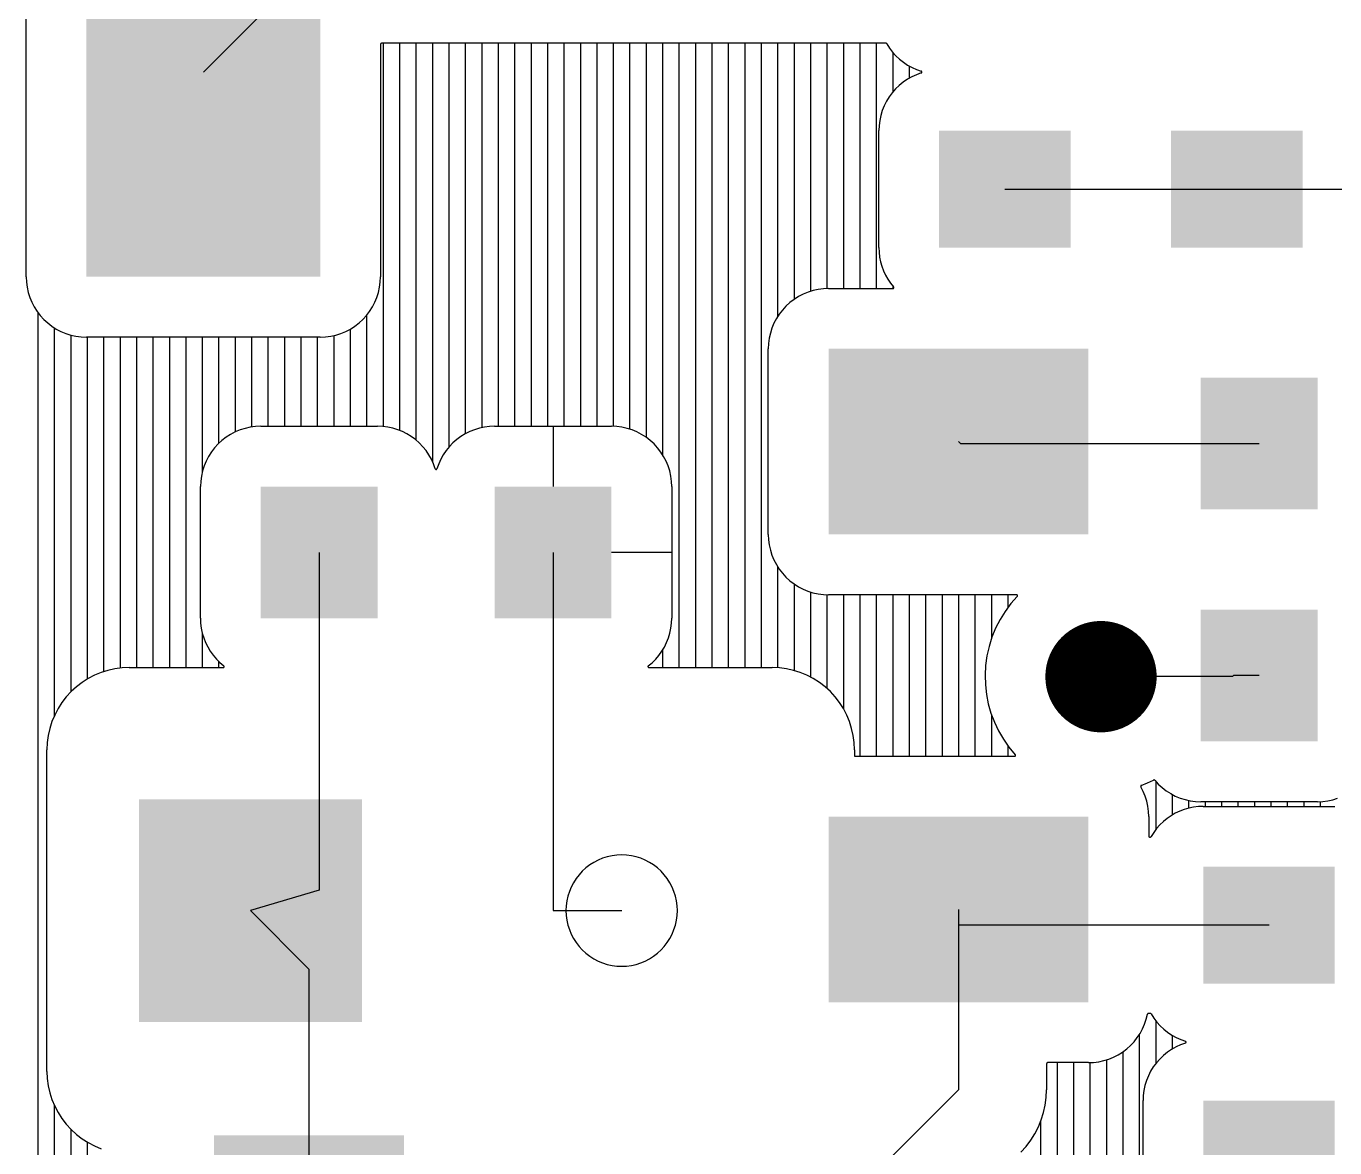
# Model space of a CAD drawing. Extents: x 295 to 953, y 10 to 290.
# Drawn here: x 668.8 to 722, y 170.3 to 215.9 of the extents above; entities that cross this region are included whole.
import ezdxf

# ---------------------------------------------------------------- set-up
doc = ezdxf.new("R2010")
doc.units = 0
doc.header["$LTSCALE"] = 5
doc.header["$MEASUREMENT"] = 0
doc.layers.get('0').update_dxf_attribs({"linetype": 'CONTINUOUS', "lineweight": 25})
doc.layers.add('ART001_PHO', color=7, linetype='CONTINUOUS')

msp = doc.modelspace()

# ---------------------------------------------------------------- linework, layer by layer
at = {"color": 7, "const_width": 2.263}
msp.add_lwpolyline([(712.505, 190.576, 1), (712.505, 188.313, 1)], format="xyb", close=True, dxfattribs=at)
at = {"layer": 'ART001_PHO', "color": 7}
for p, q in [((668.816, 205.691), (668.816, 222.323)), ((680.77, 218.759), (676.018, 214.007)), ((683.221, 215.143), (683.22, 215.14)), ((683.22, 215.14), (683.22, 205.691)), ((683.222, 215.149), (683.221, 215.146)), ((683.221, 215.146), (683.221, 215.143)), ((683.223, 215.152), (683.222, 215.149)), ((683.224, 215.155), (683.223, 215.152)), ((683.225, 215.158), (683.224, 215.155)), ((683.227, 215.161), (683.225, 215.158)), ((683.229, 215.164), (683.227, 215.161)), ((683.231, 215.166), (683.229, 215.164)), ((683.234, 215.168), (683.231, 215.166)), ((683.236, 215.17), (683.234, 215.168)), ((683.239, 215.172), (683.236, 215.17)), ((683.242, 215.173), (683.239, 215.172)), ((683.245, 215.175), (683.242, 215.173)), ((683.248, 215.175), (683.245, 215.175)), ((683.251, 215.176), (683.248, 215.175)), ((683.254, 215.177), (683.251, 215.176)), ((683.258, 215.177), (683.254, 215.177)), ((703.771, 215.177), (683.258, 215.177)), ((683.322, 215.177), (683.322, 199.607)), ((683.991, 215.177), (683.991, 199.45)), ((684.659, 215.177), (684.659, 199.059)), ((685.327, 215.177), (685.327, 198.192)), ((685.995, 215.177), (685.995, 198.764)), ((686.664, 215.177), (686.664, 199.309)), ((687.332, 215.177), (687.332, 199.561)), ((688, 215.177), (688, 199.617)), ((688.668, 215.177), (688.668, 199.617)), ((689.337, 215.177), (689.337, 199.617)), ((690.005, 215.177), (690.005, 199.617)), ((690.673, 215.177), (690.673, 199.617)), ((691.341, 215.177), (691.341, 199.617)), ((692.01, 215.177), (692.01, 199.617)), ((692.678, 215.177), (692.678, 199.616)), ((693.346, 215.177), (693.346, 199.502)), ((694.014, 215.177), (694.014, 199.172)), ((694.683, 215.177), (694.683, 198.467)), ((695.351, 215.177), (695.351, 189.816)), ((696.019, 215.177), (696.019, 189.816)), ((696.687, 215.177), (696.687, 189.816)), ((697.356, 215.177), (697.356, 189.816)), ((698.024, 215.177), (698.024, 189.816)), ((698.692, 215.177), (698.692, 189.816)), ((699.36, 215.177), (699.36, 204.073)), ((700.029, 215.177), (700.029, 204.773)), ((700.697, 215.177), (700.697, 205.102)), ((701.365, 215.177), (701.365, 205.214)), ((702.033, 215.177), (702.033, 205.215)), ((702.702, 215.177), (702.702, 205.215)), ((703.37, 215.177), (703.37, 205.215)), ((703.775, 215.177), (703.771, 215.177)), ((703.778, 215.176), (703.775, 215.177)), ((703.781, 215.175), (703.778, 215.176)), ((703.784, 215.175), (703.781, 215.175)), ((703.787, 215.173), (703.784, 215.175)), ((703.79, 215.172), (703.787, 215.173)), ((703.793, 215.17), (703.79, 215.172)), ((703.795, 215.168), (703.793, 215.17)), ((703.798, 215.166), (703.795, 215.168)), ((703.8, 215.164), (703.798, 215.166)), ((703.802, 215.161), (703.8, 215.164)), ((703.804, 215.158), (703.802, 215.161)), ((703.804, 215.158), (703.913, 214.986)), ((703.913, 214.986), (704.035, 214.824)), ((704.035, 214.824), (704.171, 214.673)), ((704.038, 214.821), (704.038, 213.193)), ((704.171, 214.673), (704.318, 214.534)), ((704.318, 214.534), (704.477, 214.407)), ((704.477, 214.407), (704.645, 214.294)), ((704.645, 214.294), (704.823, 214.195)), ((704.706, 214.257), (704.706, 213.756)), ((705.005, 213.901), (704.817, 213.815)), ((704.823, 214.195), (705.008, 214.111)), ((705.201, 213.971), (705.005, 213.901)), ((705.008, 214.111), (705.201, 214.042)), ((705.204, 214.041), (705.201, 214.042)), ((705.201, 213.971), (705.204, 213.972)), ((705.207, 214.04), (705.204, 214.041)), ((705.204, 213.972), (705.207, 213.974)), ((705.21, 214.038), (705.207, 214.04)), ((705.207, 213.974), (705.209, 213.975)), ((705.209, 213.975), (705.212, 213.977)), ((705.212, 214.036), (705.21, 214.038)), ((705.215, 214.034), (705.212, 214.036)), ((705.212, 213.977), (705.215, 213.979)), ((705.217, 214.032), (705.215, 214.034)), ((705.215, 213.979), (705.217, 213.981)), ((705.219, 214.03), (705.217, 214.032)), ((705.217, 213.981), (705.219, 213.983)), ((705.221, 214.027), (705.219, 214.03)), ((705.219, 213.983), (705.221, 213.986)), ((705.222, 214.025), (705.221, 214.027)), ((705.221, 213.986), (705.222, 213.989)), ((705.224, 214.022), (705.222, 214.025)), ((705.222, 213.989), (705.224, 213.991)), ((705.225, 214.019), (705.224, 214.022)), ((705.224, 213.991), (705.225, 213.994)), ((705.226, 214.016), (705.225, 214.019)), ((705.225, 213.994), (705.226, 213.997)), ((705.227, 214.013), (705.226, 214.016)), ((705.226, 213.997), (705.227, 214)), ((705.227, 214.01), (705.227, 214.013)), ((705.227, 214.007), (705.227, 214.01)), ((705.227, 214.003), (705.227, 214.007)), ((705.227, 214), (705.227, 214.003)), ((704.154, 213.323), (704.017, 213.167)), ((704.303, 213.467), (704.154, 213.323)), ((704.464, 213.597), (704.303, 213.467)), ((704.636, 213.714), (704.464, 213.597)), ((704.817, 213.815), (704.636, 213.714)), ((703.786, 212.823), (703.692, 212.638)), ((703.894, 213), (703.786, 212.823)), ((704.017, 213.167), (703.894, 213)), ((703.555, 212.247), (703.511, 212.045)), ((703.615, 212.446), (703.555, 212.247)), ((703.692, 212.638), (703.615, 212.446)), ((703.485, 211.839), (703.476, 211.631)), ((703.511, 212.045), (703.485, 211.839)), ((703.476, 206.879), (703.476, 211.631)), ((708.599, 209.255), (718.029, 209.255)), ((718.029, 209.255), (727.459, 209.255)), ((703.476, 206.879), (703.483, 206.685)), ((703.483, 206.685), (703.506, 206.493)), ((703.506, 206.493), (703.544, 206.303)), ((703.544, 206.303), (703.597, 206.117)), ((703.597, 206.117), (703.665, 205.935)), ((703.665, 205.935), (703.746, 205.759)), ((668.816, 205.691), (668.825, 205.477)), ((668.825, 205.477), (668.853, 205.265)), ((683.183, 205.265), (683.211, 205.477)), ((683.211, 205.477), (683.22, 205.691)), ((703.746, 205.759), (703.842, 205.591)), ((703.842, 205.591), (703.95, 205.43)), ((703.95, 205.43), (704.072, 205.277)), ((668.853, 205.265), (668.899, 205.056)), ((668.899, 205.056), (668.964, 204.853)), ((668.964, 204.853), (669.045, 204.655)), ((682.991, 204.655), (683.073, 204.853)), ((683.073, 204.853), (683.137, 205.056)), ((683.137, 205.056), (683.183, 205.265)), ((700.208, 204.887), (700.027, 204.772)), ((700.397, 204.986), (700.208, 204.887)), ((700.595, 205.068), (700.397, 204.986)), ((700.799, 205.132), (700.595, 205.068)), ((701.007, 205.178), (700.799, 205.132)), ((701.219, 205.206), (701.007, 205.178)), ((701.433, 205.215), (701.219, 205.206)), ((701.432, 205.215), (704.044, 205.215)), ((704.038, 205.317), (704.038, 205.215)), ((704.044, 205.215), (704.047, 205.215)), ((704.047, 205.215), (704.05, 205.216)), ((704.05, 205.216), (704.053, 205.216)), ((704.053, 205.216), (704.056, 205.217)), ((704.056, 205.217), (704.059, 205.218)), ((704.059, 205.218), (704.062, 205.22)), ((704.062, 205.22), (704.065, 205.222)), ((704.065, 205.222), (704.067, 205.223)), ((704.067, 205.223), (704.07, 205.225)), ((704.07, 205.225), (704.072, 205.228)), ((704.074, 205.274), (704.072, 205.277)), ((704.072, 205.228), (704.074, 205.23)), ((704.076, 205.271), (704.074, 205.274)), ((704.074, 205.23), (704.075, 205.233)), ((704.075, 205.233), (704.077, 205.235)), ((704.077, 205.269), (704.076, 205.271)), ((704.079, 205.266), (704.077, 205.269)), ((704.077, 205.235), (704.078, 205.238)), ((704.078, 205.238), (704.079, 205.241)), ((704.08, 205.263), (704.079, 205.266)), ((704.079, 205.241), (704.08, 205.244)), ((704.08, 205.26), (704.08, 205.263)), ((704.081, 205.257), (704.08, 205.26)), ((704.08, 205.244), (704.081, 205.247)), ((704.081, 205.254), (704.081, 205.257)), ((704.081, 205.25), (704.081, 205.254)), ((704.081, 205.247), (704.081, 205.25)), ((669.045, 204.655), (669.144, 204.465)), ((669.144, 204.465), (669.259, 204.285)), ((669.259, 204.285), (669.389, 204.116)), ((682.647, 204.116), (682.777, 204.285)), ((682.777, 204.285), (682.892, 204.465)), ((682.892, 204.465), (682.991, 204.655)), ((699.556, 204.34), (699.425, 204.171)), ((699.7, 204.498), (699.556, 204.34)), ((699.858, 204.642), (699.7, 204.498)), ((700.027, 204.772), (699.858, 204.642)), ((669.289, 204.243), (669.289, 112.56)), ((669.389, 204.116), (669.533, 203.958)), ((669.533, 203.958), (669.691, 203.814)), ((669.691, 203.814), (669.861, 203.683)), ((682.176, 203.683), (682.345, 203.814)), ((682.345, 203.814), (682.503, 203.958)), ((682.503, 203.958), (682.647, 204.116)), ((682.654, 204.124), (682.654, 199.617)), ((699.212, 203.801), (699.13, 203.603)), ((699.311, 203.99), (699.212, 203.801)), ((699.425, 204.171), (699.311, 203.99)), ((669.861, 203.683), (670.041, 203.569)), ((669.957, 203.619), (669.957, 187.848)), ((670.041, 203.569), (670.231, 203.47)), ((670.231, 203.47), (670.428, 203.388)), ((670.428, 203.388), (670.632, 203.324)), ((670.626, 203.326), (670.626, 188.822)), ((670.632, 203.324), (670.841, 203.278)), ((670.841, 203.278), (671.053, 203.25)), ((671.053, 203.25), (671.266, 203.24)), ((680.77, 203.24), (671.266, 203.24)), ((671.294, 203.24), (671.294, 189.345)), ((671.962, 203.24), (671.962, 189.65)), ((672.63, 203.24), (672.63, 189.795)), ((673.299, 203.24), (673.299, 189.816)), ((673.967, 203.24), (673.967, 189.816)), ((674.635, 203.24), (674.635, 189.816)), ((675.303, 203.24), (675.303, 189.816)), ((675.972, 203.24), (675.972, 197.758)), ((676.64, 203.24), (676.64, 198.922)), ((677.308, 203.24), (677.308, 199.385)), ((677.976, 203.24), (677.976, 199.588)), ((678.645, 203.24), (678.645, 199.617)), ((679.313, 203.24), (679.313, 199.617)), ((679.981, 203.24), (679.981, 199.617)), ((680.649, 203.24), (680.649, 199.617)), ((680.77, 203.24), (680.984, 203.25)), ((680.984, 203.25), (681.196, 203.278)), ((681.196, 203.278), (681.404, 203.324)), ((681.318, 203.302), (681.318, 199.617)), ((681.404, 203.324), (681.608, 203.388)), ((681.608, 203.388), (681.806, 203.47)), ((681.806, 203.47), (681.995, 203.569)), ((681.986, 203.563), (681.986, 199.617)), ((681.995, 203.569), (682.176, 203.683)), ((699.066, 203.399), (699.019, 203.191)), ((699.13, 203.603), (699.066, 203.399)), ((698.991, 202.979), (698.982, 202.765)), ((698.982, 195.221), (698.982, 202.765)), ((699.019, 203.191), (698.991, 202.979)), ((677.716, 199.534), (677.512, 199.469)), ((677.924, 199.58), (677.716, 199.534)), ((678.136, 199.608), (677.924, 199.58)), ((678.35, 199.617), (678.136, 199.608)), ((678.35, 199.617), (683.102, 199.617)), ((683.31, 199.608), (683.102, 199.617)), ((683.516, 199.582), (683.31, 199.608)), ((683.719, 199.538), (683.516, 199.582)), ((683.917, 199.477), (683.719, 199.538)), ((684.109, 199.4), (683.917, 199.477)), ((687.039, 199.478), (686.847, 199.401)), ((687.238, 199.538), (687.039, 199.478)), ((687.44, 199.582), (687.238, 199.538)), ((687.646, 199.608), (687.44, 199.582)), ((687.853, 199.617), (687.646, 199.608)), ((687.854, 199.617), (692.606, 199.617)), ((690.23, 199.617), (690.23, 197.167)), ((692.82, 199.608), (692.606, 199.617)), ((693.031, 199.58), (692.82, 199.608)), ((693.24, 199.533), (693.031, 199.58)), ((693.444, 199.469), (693.24, 199.533)), ((676.775, 199.044), (676.617, 198.9)), ((676.944, 199.174), (676.775, 199.044)), ((677.125, 199.289), (676.944, 199.174)), ((677.314, 199.388), (677.125, 199.289)), ((677.512, 199.469), (677.314, 199.388)), ((684.295, 199.307), (684.109, 199.4)), ((684.471, 199.198), (684.295, 199.307)), ((684.638, 199.075), (684.471, 199.198)), ((684.794, 198.939), (684.638, 199.075)), ((686.318, 199.076), (686.162, 198.939)), ((686.485, 199.199), (686.318, 199.076)), ((686.662, 199.308), (686.485, 199.199)), ((686.847, 199.401), (686.662, 199.308)), ((693.641, 199.387), (693.444, 199.469)), ((693.831, 199.289), (693.641, 199.387)), ((694.011, 199.174), (693.831, 199.289)), ((694.181, 199.044), (694.011, 199.174)), ((694.338, 198.899), (694.181, 199.044)), ((706.713, 198.993), (706.787, 198.919)), ((676.343, 198.573), (676.228, 198.392)), ((676.473, 198.742), (676.343, 198.573)), ((676.617, 198.9), (676.473, 198.742)), ((684.938, 198.789), (684.794, 198.939)), ((685.068, 198.628), (684.938, 198.789)), ((685.185, 198.456), (685.068, 198.628)), ((685.287, 198.276), (685.185, 198.456)), ((685.771, 198.458), (685.669, 198.277)), ((685.887, 198.629), (685.771, 198.458)), ((686.018, 198.79), (685.887, 198.629)), ((686.162, 198.939), (686.018, 198.79)), ((694.483, 198.741), (694.338, 198.899)), ((694.613, 198.572), (694.483, 198.741)), ((694.728, 198.392), (694.613, 198.572)), ((706.787, 198.919), (718.935, 198.919)), ((676.047, 198.005), (675.983, 197.801)), ((676.129, 198.203), (676.047, 198.005)), ((676.228, 198.392), (676.129, 198.203)), ((685.372, 198.087), (685.287, 198.276)), ((685.442, 197.892), (685.372, 198.087)), ((685.442, 197.892), (685.443, 197.889)), ((685.443, 197.889), (685.444, 197.886)), ((685.444, 197.886), (685.446, 197.883)), ((685.446, 197.883), (685.448, 197.881)), ((685.448, 197.881), (685.45, 197.878)), ((685.45, 197.878), (685.452, 197.876)), ((685.503, 197.876), (685.505, 197.878)), ((685.505, 197.878), (685.507, 197.881)), ((685.507, 197.881), (685.509, 197.883)), ((685.509, 197.883), (685.511, 197.886)), ((685.511, 197.886), (685.512, 197.889)), ((685.512, 197.889), (685.513, 197.892)), ((685.583, 198.088), (685.513, 197.892)), ((685.669, 198.277), (685.583, 198.088)), ((694.826, 198.202), (694.728, 198.392)), ((694.908, 198.004), (694.826, 198.202)), ((694.972, 197.801), (694.908, 198.004)), ((675.909, 197.381), (675.899, 197.167)), ((675.937, 197.593), (675.909, 197.381)), ((675.983, 197.801), (675.937, 197.593)), ((685.452, 197.876), (685.454, 197.874)), ((685.454, 197.874), (685.457, 197.872)), ((685.457, 197.872), (685.459, 197.87)), ((685.459, 197.87), (685.462, 197.869)), ((685.462, 197.869), (685.465, 197.868)), ((685.465, 197.868), (685.468, 197.867)), ((685.468, 197.867), (685.471, 197.866)), ((685.471, 197.866), (685.474, 197.866)), ((685.474, 197.866), (685.478, 197.866)), ((685.478, 197.866), (685.481, 197.866)), ((685.481, 197.866), (685.484, 197.866)), ((685.484, 197.866), (685.487, 197.867)), ((685.487, 197.867), (685.49, 197.868)), ((685.49, 197.868), (685.493, 197.869)), ((685.493, 197.869), (685.496, 197.87)), ((685.496, 197.87), (685.498, 197.872)), ((685.498, 197.872), (685.501, 197.874)), ((685.501, 197.874), (685.503, 197.876)), ((695.019, 197.592), (694.972, 197.801)), ((695.047, 197.38), (695.019, 197.592)), ((695.056, 197.166), (695.047, 197.38)), ((675.899, 191.821), (675.899, 197.167)), ((695.056, 197.167), (695.056, 191.821)), ((698.982, 195.221), (698.991, 195.008)), ((698.991, 195.008), (699.019, 194.796)), ((699.019, 194.796), (699.066, 194.587)), ((680.726, 194.494), (680.726, 180.767)), ((690.23, 194.494), (690.23, 179.941)), ((695.056, 194.494), (692.606, 194.494)), ((699.066, 194.587), (699.13, 194.383)), ((699.13, 194.383), (699.212, 194.186)), ((699.212, 194.186), (699.31, 193.996)), ((699.31, 193.996), (699.425, 193.816)), ((699.36, 193.913), (699.36, 189.809)), ((699.425, 193.816), (699.555, 193.646)), ((699.555, 193.646), (699.7, 193.488)), ((699.7, 193.488), (699.857, 193.344)), ((699.857, 193.344), (700.027, 193.214)), ((700.027, 193.214), (700.207, 193.099)), ((700.029, 193.213), (700.029, 189.696)), ((700.207, 193.099), (700.397, 193)), ((700.397, 193), (700.594, 192.919)), ((700.594, 192.919), (700.798, 192.854)), ((700.697, 192.884), (700.697, 189.431)), ((700.798, 192.854), (701.007, 192.808)), ((701.007, 192.808), (701.219, 192.78)), ((701.219, 192.78), (701.432, 192.771)), ((701.365, 192.772), (701.365, 188.967)), ((709.077, 192.771), (701.432, 192.771)), ((702.033, 192.771), (702.033, 188.145)), ((702.702, 192.771), (702.702, 186.208)), ((703.37, 192.771), (703.37, 186.208)), ((704.038, 192.771), (704.038, 186.208)), ((704.706, 192.771), (704.706, 186.208)), ((705.375, 192.771), (705.375, 186.208)), ((706.043, 192.771), (706.043, 186.208)), ((706.711, 192.771), (706.711, 186.208)), ((707.379, 192.771), (707.379, 186.208)), ((708.048, 192.771), (708.048, 190.978)), ((708.716, 192.771), (708.716, 192.249)), ((709.103, 192.708), (708.843, 192.413)), ((709.08, 192.771), (709.077, 192.771)), ((709.083, 192.77), (709.08, 192.771)), ((709.086, 192.77), (709.083, 192.77)), ((709.089, 192.769), (709.086, 192.77)), ((709.092, 192.767), (709.089, 192.769)), ((709.095, 192.766), (709.092, 192.767)), ((709.098, 192.764), (709.095, 192.766)), ((709.1, 192.762), (709.098, 192.764)), ((709.103, 192.76), (709.1, 192.762)), ((709.105, 192.758), (709.103, 192.76)), ((709.103, 192.708), (709.106, 192.71)), ((709.107, 192.755), (709.105, 192.758)), ((709.106, 192.71), (709.107, 192.713)), ((709.109, 192.752), (709.107, 192.755)), ((709.107, 192.713), (709.109, 192.716)), ((709.11, 192.75), (709.109, 192.752)), ((709.109, 192.716), (709.111, 192.719)), ((709.111, 192.747), (709.11, 192.75)), ((709.112, 192.744), (709.111, 192.747)), ((709.111, 192.719), (709.112, 192.722)), ((709.113, 192.741), (709.112, 192.744)), ((709.112, 192.722), (709.113, 192.725)), ((709.114, 192.737), (709.113, 192.741)), ((709.113, 192.728), (709.114, 192.731)), ((709.113, 192.725), (709.113, 192.728)), ((709.114, 192.734), (709.114, 192.737)), ((709.114, 192.731), (709.114, 192.734)), ((708.609, 192.098), (708.401, 191.764)), ((708.843, 192.413), (708.609, 192.098)), ((675.899, 191.821), (675.908, 191.618)), ((675.908, 191.618), (675.933, 191.416)), ((695.022, 191.415), (695.047, 191.616)), ((695.047, 191.616), (695.056, 191.82)), ((708.401, 191.764), (708.222, 191.414)), ((675.933, 191.416), (675.975, 191.218)), ((675.972, 191.23), (675.972, 189.816)), ((675.975, 191.218), (676.033, 191.023)), ((676.033, 191.023), (676.107, 190.834)), ((694.848, 190.832), (694.922, 191.021)), ((694.922, 191.021), (694.98, 191.216)), ((694.98, 191.216), (695.022, 191.415)), ((708.073, 191.05), (707.955, 190.675)), ((708.222, 191.414), (708.073, 191.05)), ((676.107, 190.834), (676.196, 190.652)), ((676.196, 190.652), (676.3, 190.477)), ((676.3, 190.477), (676.419, 190.312)), ((694.535, 190.311), (694.654, 190.476)), ((694.654, 190.476), (694.758, 190.65)), ((694.683, 190.521), (694.683, 189.816)), ((694.758, 190.65), (694.848, 190.832)), ((707.955, 190.675), (707.868, 190.292)), ((676.419, 190.312), (676.55, 190.157)), ((676.55, 190.157), (676.694, 190.014)), ((676.64, 190.066), (676.64, 189.816)), ((676.694, 190.014), (676.85, 189.883)), ((694.104, 189.882), (694.26, 190.013)), ((694.26, 190.013), (694.404, 190.156)), ((694.404, 190.156), (694.535, 190.311)), ((707.813, 189.902), (707.792, 189.51)), ((707.868, 190.292), (707.813, 189.902)), ((671.333, 189.369), (671.088, 189.212)), ((671.592, 189.503), (671.333, 189.369)), ((671.861, 189.615), (671.592, 189.503)), ((672.139, 189.702), (671.861, 189.615)), ((672.424, 189.765), (672.139, 189.702)), ((672.713, 189.803), (672.424, 189.765)), ((673.004, 189.816), (672.713, 189.803)), ((673.004, 189.816), (676.828, 189.816)), ((676.828, 189.816), (676.831, 189.816)), ((676.831, 189.816), (676.834, 189.817)), ((676.834, 189.817), (676.837, 189.817)), ((676.837, 189.817), (676.84, 189.818)), ((676.84, 189.818), (676.843, 189.819)), ((676.843, 189.819), (676.846, 189.821)), ((676.846, 189.821), (676.849, 189.823)), ((676.849, 189.823), (676.851, 189.824)), ((676.853, 189.88), (676.85, 189.883)), ((676.851, 189.824), (676.854, 189.827)), ((676.855, 189.878), (676.853, 189.88)), ((676.854, 189.827), (676.856, 189.829)), ((676.857, 189.876), (676.855, 189.878)), ((676.856, 189.829), (676.858, 189.831)), ((676.859, 189.873), (676.857, 189.876)), ((676.858, 189.831), (676.86, 189.834)), ((676.861, 189.87), (676.859, 189.873)), ((676.86, 189.834), (676.861, 189.837)), ((676.862, 189.867), (676.861, 189.87)), ((676.861, 189.837), (676.862, 189.84)), ((676.863, 189.865), (676.862, 189.867)), ((676.862, 189.84), (676.863, 189.843)), ((676.864, 189.861), (676.863, 189.865)), ((676.863, 189.843), (676.864, 189.846)), ((676.865, 189.858), (676.864, 189.861)), ((676.864, 189.846), (676.865, 189.849)), ((676.865, 189.855), (676.865, 189.858)), ((676.865, 189.852), (676.865, 189.855)), ((676.865, 189.849), (676.865, 189.852)), ((694.091, 189.858), (694.09, 189.855)), ((694.09, 189.855), (694.09, 189.852)), ((694.09, 189.852), (694.09, 189.849)), ((694.09, 189.849), (694.091, 189.846)), ((694.092, 189.865), (694.091, 189.862)), ((694.091, 189.862), (694.091, 189.858)), ((694.091, 189.846), (694.092, 189.843)), ((694.093, 189.868), (694.092, 189.865)), ((694.092, 189.843), (694.093, 189.84)), ((694.095, 189.87), (694.093, 189.868)), ((694.093, 189.84), (694.094, 189.837)), ((694.094, 189.837), (694.096, 189.834)), ((694.096, 189.873), (694.095, 189.87)), ((694.098, 189.876), (694.096, 189.873)), ((694.096, 189.834), (694.097, 189.831)), ((694.097, 189.831), (694.099, 189.829)), ((694.1, 189.878), (694.098, 189.876)), ((694.099, 189.829), (694.101, 189.827)), ((694.102, 189.88), (694.1, 189.878)), ((694.101, 189.827), (694.104, 189.824)), ((694.105, 189.883), (694.102, 189.88)), ((694.104, 189.824), (694.106, 189.823)), ((694.106, 189.823), (694.109, 189.821)), ((694.109, 189.821), (694.112, 189.819)), ((694.112, 189.819), (694.115, 189.818)), ((694.115, 189.818), (694.118, 189.817)), ((694.118, 189.817), (694.121, 189.817)), ((694.121, 189.817), (694.124, 189.816)), ((694.124, 189.816), (694.127, 189.816)), ((694.127, 189.816), (699.14, 189.816)), ((699.431, 189.803), (699.14, 189.816)), ((699.72, 189.765), (699.431, 189.803)), ((700.005, 189.702), (699.72, 189.765)), ((700.283, 189.614), (700.005, 189.702)), ((700.552, 189.503), (700.283, 189.614)), ((700.811, 189.368), (700.552, 189.503)), ((701.057, 189.211), (700.811, 189.368)), ((707.792, 189.51), (707.803, 189.117)), ((717.851, 189.445), (712.505, 189.445)), ((717.895, 189.489), (717.851, 189.445)), ((718.935, 189.489), (717.895, 189.489)), ((670.641, 188.838), (670.444, 188.623)), ((670.856, 189.035), (670.641, 188.838)), ((671.088, 189.212), (670.856, 189.035)), ((701.288, 189.034), (701.057, 189.211)), ((701.503, 188.837), (701.288, 189.034)), ((701.7, 188.622), (701.503, 188.837)), ((707.803, 189.117), (707.846, 188.726)), ((670.267, 188.392), (670.11, 188.146)), ((670.444, 188.623), (670.267, 188.392)), ((701.877, 188.391), (701.7, 188.622)), ((702.034, 188.145), (701.877, 188.391)), ((707.846, 188.726), (707.922, 188.34)), ((707.922, 188.34), (708.03, 187.962)), ((669.976, 187.887), (669.864, 187.618)), ((670.11, 188.146), (669.976, 187.887)), ((702.168, 187.886), (702.034, 188.145)), ((702.28, 187.617), (702.168, 187.886)), ((708.03, 187.962), (708.169, 187.595)), ((708.048, 187.911), (708.048, 186.208)), ((669.776, 187.34), (669.713, 187.056)), ((669.864, 187.618), (669.776, 187.34)), ((702.367, 187.339), (702.28, 187.617)), ((702.43, 187.054), (702.367, 187.339)), ((708.169, 187.595), (708.339, 187.24)), ((708.339, 187.24), (708.537, 186.9)), ((669.675, 186.767), (669.662, 186.475)), ((669.713, 187.056), (669.675, 186.767)), ((702.468, 186.765), (702.43, 187.054)), ((702.481, 186.474), (702.468, 186.765)), ((708.537, 186.9), (708.763, 186.579)), ((669.662, 173.407), (669.662, 186.475)), ((702.481, 186.475), (702.481, 186.245)), ((702.481, 186.245), (702.481, 186.242)), ((702.481, 186.242), (702.481, 186.238)), ((702.481, 186.238), (702.482, 186.235)), ((702.482, 186.235), (702.483, 186.232)), ((702.483, 186.232), (702.484, 186.229)), ((702.484, 186.229), (702.486, 186.226)), ((702.486, 186.226), (702.488, 186.224)), ((702.488, 186.224), (702.49, 186.221)), ((702.49, 186.221), (702.492, 186.219)), ((702.492, 186.219), (702.494, 186.216)), ((702.494, 186.216), (702.497, 186.215)), ((702.497, 186.215), (702.499, 186.213)), ((702.499, 186.213), (702.502, 186.211)), ((702.502, 186.211), (702.505, 186.21)), ((702.505, 186.21), (702.508, 186.209)), ((702.508, 186.209), (702.512, 186.208)), ((702.512, 186.208), (702.515, 186.208)), ((702.515, 186.208), (702.518, 186.208)), ((702.518, 186.208), (708.993, 186.208)), ((708.716, 186.641), (708.716, 186.208)), ((708.763, 186.579), (709.021, 186.27)), ((708.993, 186.208), (708.997, 186.208)), ((708.997, 186.208), (709, 186.208)), ((709, 186.208), (709.003, 186.209)), ((709.003, 186.209), (709.006, 186.21)), ((709.006, 186.21), (709.009, 186.211)), ((709.009, 186.211), (709.012, 186.213)), ((709.012, 186.213), (709.014, 186.214)), ((709.014, 186.214), (709.017, 186.216)), ((709.017, 186.216), (709.019, 186.218)), ((709.019, 186.218), (709.021, 186.221)), ((709.023, 186.267), (709.021, 186.27)), ((709.021, 186.221), (709.023, 186.223)), ((709.025, 186.265), (709.023, 186.267)), ((709.023, 186.223), (709.025, 186.226)), ((709.026, 186.262), (709.025, 186.265)), ((709.025, 186.226), (709.027, 186.228)), ((709.028, 186.259), (709.026, 186.262)), ((709.027, 186.228), (709.028, 186.231)), ((709.029, 186.256), (709.028, 186.259)), ((709.028, 186.231), (709.029, 186.234)), ((709.03, 186.253), (709.029, 186.256)), ((709.029, 186.234), (709.03, 186.237)), ((709.03, 186.25), (709.03, 186.253)), ((709.03, 186.247), (709.03, 186.25)), ((709.03, 186.244), (709.03, 186.247)), ((709.03, 186.241), (709.03, 186.244)), ((709.03, 186.237), (709.03, 186.241)), ((714.141, 185.025), (714.395, 185.127)), ((714.395, 185.127), (714.641, 185.244)), ((714.645, 185.245), (714.642, 185.244)), ((714.648, 185.246), (714.645, 185.245)), ((714.651, 185.247), (714.648, 185.246)), ((714.654, 185.247), (714.651, 185.247)), ((714.657, 185.248), (714.654, 185.247)), ((714.66, 185.248), (714.657, 185.248)), ((714.663, 185.248), (714.66, 185.248)), ((714.666, 185.247), (714.663, 185.248)), ((714.669, 185.246), (714.666, 185.247)), ((714.672, 185.245), (714.669, 185.246)), ((714.675, 185.244), (714.672, 185.245)), ((714.678, 185.243), (714.675, 185.244)), ((714.68, 185.241), (714.678, 185.243)), ((714.683, 185.239), (714.68, 185.241)), ((714.685, 185.237), (714.683, 185.239)), ((714.687, 185.235), (714.685, 185.237)), ((714.687, 185.234), (714.832, 185.078)), ((714.73, 185.185), (714.73, 183.229)), ((714.118, 184.996), (714.117, 184.993)), ((714.117, 184.993), (714.117, 184.99)), ((714.117, 184.99), (714.117, 184.987)), ((714.117, 184.987), (714.118, 184.984)), ((714.119, 185), (714.118, 184.996)), ((714.118, 184.984), (714.118, 184.98)), ((714.118, 184.98), (714.119, 184.977)), ((714.12, 185.003), (714.119, 185)), ((714.119, 184.977), (714.121, 184.974)), ((714.121, 185.006), (714.12, 185.003)), ((714.122, 185.008), (714.121, 185.006)), ((714.121, 184.974), (714.122, 184.972)), ((714.124, 185.011), (714.122, 185.008)), ((714.22, 184.781), (714.122, 184.971)), ((714.126, 185.014), (714.124, 185.011)), ((714.128, 185.016), (714.126, 185.014)), ((714.13, 185.018), (714.128, 185.016)), ((714.133, 185.02), (714.13, 185.018)), ((714.136, 185.022), (714.133, 185.02)), ((714.139, 185.023), (714.136, 185.022)), ((714.142, 185.025), (714.139, 185.023)), ((714.3, 184.586), (714.22, 184.781)), ((714.363, 184.384), (714.3, 184.586)), ((714.832, 185.078), (714.989, 184.935)), ((714.989, 184.935), (715.157, 184.806)), ((715.157, 184.806), (715.337, 184.692)), ((715.337, 184.692), (715.525, 184.594)), ((715.398, 184.658), (715.398, 183.822)), ((715.525, 184.594), (715.722, 184.513)), ((714.408, 184.178), (714.363, 184.384)), ((714.435, 183.968), (714.408, 184.178)), ((715.722, 184.513), (715.924, 184.449)), ((716.077, 184.102), (715.888, 184.047)), ((715.924, 184.449), (716.132, 184.403)), ((716.067, 184.416), (716.067, 184.099)), ((716.27, 184.141), (716.077, 184.102)), ((716.132, 184.403), (716.343, 184.376)), ((716.466, 184.165), (716.27, 184.141)), ((716.343, 184.376), (716.559, 184.366)), ((716.663, 184.173), (716.466, 184.165)), ((721.311, 184.366), (716.559, 184.366)), ((716.663, 184.173), (722.009, 184.173)), ((716.735, 184.366), (716.735, 184.173)), ((717.403, 184.366), (717.403, 184.173)), ((718.071, 184.366), (718.071, 184.173)), ((718.74, 184.366), (718.74, 184.173)), ((719.408, 184.366), (719.408, 184.173)), ((720.076, 184.366), (720.076, 184.173)), ((720.744, 184.366), (720.744, 184.173)), ((721.311, 184.366), (721.518, 184.375)), ((721.413, 184.368), (721.413, 184.173)), ((721.518, 184.375), (721.723, 184.401)), ((721.723, 184.401), (721.926, 184.445)), ((721.926, 184.445), (722.124, 184.505)), ((714.444, 183.757), (714.435, 183.968)), ((714.444, 183.757), (714.444, 182.966)), ((715.04, 183.558), (714.897, 183.422)), ((715.192, 183.683), (715.04, 183.558)), ((715.355, 183.795), (715.192, 183.683)), ((715.525, 183.893), (715.355, 183.795)), ((715.704, 183.978), (715.525, 183.893)), ((715.888, 184.047), (715.704, 183.978)), ((714.648, 183.117), (714.541, 182.948)), ((714.766, 183.275), (714.648, 183.117)), ((714.897, 183.422), (714.766, 183.275)), ((714.444, 182.966), (714.444, 182.963)), ((714.444, 182.963), (714.445, 182.959)), ((714.445, 182.959), (714.445, 182.956)), ((714.445, 182.956), (714.446, 182.953)), ((714.446, 182.953), (714.448, 182.95)), ((714.448, 182.95), (714.449, 182.947)), ((714.449, 182.947), (714.451, 182.944)), ((714.451, 182.944), (714.453, 182.942)), ((714.453, 182.942), (714.455, 182.939)), ((714.455, 182.939), (714.457, 182.937)), ((714.457, 182.937), (714.46, 182.935)), ((714.46, 182.935), (714.463, 182.934)), ((714.463, 182.934), (714.465, 182.932)), ((714.465, 182.932), (714.468, 182.931)), ((714.468, 182.931), (714.472, 182.93)), ((714.472, 182.93), (714.475, 182.929)), ((714.475, 182.929), (714.478, 182.929)), ((714.478, 182.929), (714.481, 182.929)), ((714.481, 182.929), (714.508, 182.929)), ((714.508, 182.929), (714.511, 182.929)), ((714.511, 182.929), (714.514, 182.929)), ((714.514, 182.929), (714.518, 182.93)), ((714.518, 182.93), (714.521, 182.931)), ((714.521, 182.931), (714.524, 182.932)), ((714.524, 182.932), (714.527, 182.934)), ((714.527, 182.934), (714.529, 182.935)), ((714.529, 182.935), (714.532, 182.937)), ((714.532, 182.937), (714.534, 182.939)), ((714.534, 182.939), (714.536, 182.942)), ((714.536, 182.942), (714.538, 182.944)), ((714.538, 182.944), (714.54, 182.947)), ((692.065, 181.992), (691.89, 181.901)), ((692.247, 182.067), (692.065, 181.992)), ((692.436, 182.127), (692.247, 182.067)), ((692.628, 182.169), (692.436, 182.127)), ((692.824, 182.195), (692.628, 182.169)), ((693.021, 182.204), (692.824, 182.195)), ((693.219, 182.195), (693.021, 182.204)), ((693.414, 182.169), (693.219, 182.195)), ((693.607, 182.127), (693.414, 182.169)), ((693.795, 182.067), (693.607, 182.127)), ((693.978, 181.992), (693.795, 182.067)), ((694.153, 181.901), (693.978, 181.992)), ((691.288, 181.395), (691.168, 181.239)), ((691.421, 181.541), (691.288, 181.395)), ((691.567, 181.674), (691.421, 181.541)), ((691.723, 181.795), (691.567, 181.674)), ((691.89, 181.901), (691.723, 181.795)), ((694.319, 181.795), (694.153, 181.901)), ((694.476, 181.674), (694.319, 181.795)), ((694.622, 181.541), (694.476, 181.674)), ((694.755, 181.395), (694.622, 181.541)), ((694.875, 181.239), (694.755, 181.395)), ((690.97, 180.897), (690.895, 180.715)), ((691.061, 181.072), (690.97, 180.897)), ((691.168, 181.239), (691.061, 181.072)), ((694.981, 181.072), (694.875, 181.239)), ((695.072, 180.897), (694.981, 181.072)), ((695.148, 180.715), (695.072, 180.897)), ((680.726, 180.767), (677.934, 179.941)), ((690.793, 180.334), (690.767, 180.138)), ((690.835, 180.526), (690.793, 180.334)), ((690.895, 180.715), (690.835, 180.526)), ((695.207, 180.526), (695.148, 180.715)), ((695.25, 180.334), (695.207, 180.526)), ((695.276, 180.138), (695.25, 180.334)), ((677.934, 179.941), (680.31, 177.565)), ((690.23, 179.941), (693.021, 179.941)), ((690.767, 180.138), (690.758, 179.941)), ((690.758, 179.941), (690.767, 179.743)), ((695.284, 179.941), (695.276, 180.138)), ((695.276, 179.743), (695.284, 179.941)), ((706.713, 179.986), (706.713, 179.347)), ((690.767, 179.743), (690.793, 179.548)), ((690.793, 179.548), (690.835, 179.355)), ((690.835, 179.355), (690.895, 179.167)), ((695.148, 179.167), (695.207, 179.355)), ((695.207, 179.355), (695.25, 179.548)), ((695.25, 179.548), (695.276, 179.743)), ((719.336, 179.347), (706.713, 179.347)), ((706.713, 179.347), (706.713, 172.664)), ((690.895, 179.167), (690.97, 178.984)), ((690.97, 178.984), (691.061, 178.809)), ((691.061, 178.809), (691.168, 178.643)), ((694.875, 178.643), (694.981, 178.809)), ((694.981, 178.809), (695.072, 178.984)), ((695.072, 178.984), (695.148, 179.167)), ((691.168, 178.643), (691.288, 178.486)), ((691.288, 178.486), (691.421, 178.34)), ((691.421, 178.34), (691.567, 178.207)), ((691.567, 178.207), (691.723, 178.087)), ((694.319, 178.087), (694.476, 178.207)), ((694.476, 178.207), (694.622, 178.34)), ((694.622, 178.34), (694.755, 178.486)), ((694.755, 178.486), (694.875, 178.643)), ((691.723, 178.087), (691.89, 177.981)), ((691.89, 177.981), (692.065, 177.89)), ((692.065, 177.89), (692.247, 177.814)), ((692.247, 177.814), (692.436, 177.755)), ((692.436, 177.755), (692.628, 177.712)), ((692.628, 177.712), (692.824, 177.686)), ((692.824, 177.686), (693.021, 177.678)), ((693.021, 177.678), (693.219, 177.686)), ((693.219, 177.686), (693.414, 177.712)), ((693.414, 177.712), (693.607, 177.755)), ((693.607, 177.755), (693.795, 177.814)), ((693.795, 177.814), (693.978, 177.89)), ((693.978, 177.89), (694.153, 177.981)), ((694.153, 177.981), (694.319, 178.087)), ((680.31, 177.565), (680.31, 169.026)), ((714.347, 175.53), (714.397, 175.735)), ((714.398, 175.738), (714.397, 175.735)), ((714.399, 175.741), (714.398, 175.738)), ((714.4, 175.744), (714.399, 175.741)), ((714.401, 175.747), (714.4, 175.744)), ((714.403, 175.75), (714.401, 175.747)), ((714.405, 175.752), (714.403, 175.75)), ((714.407, 175.754), (714.405, 175.752)), ((714.41, 175.756), (714.407, 175.754)), ((714.412, 175.758), (714.41, 175.756)), ((714.415, 175.76), (714.412, 175.758)), ((714.418, 175.762), (714.415, 175.76)), ((714.421, 175.763), (714.418, 175.762)), ((714.424, 175.764), (714.421, 175.763)), ((714.427, 175.764), (714.424, 175.764)), ((714.43, 175.765), (714.427, 175.764)), ((714.433, 175.765), (714.43, 175.765)), ((714.508, 175.765), (714.433, 175.765)), ((714.511, 175.765), (714.508, 175.765)), ((714.514, 175.764), (714.511, 175.765)), ((714.518, 175.764), (714.514, 175.764)), ((714.521, 175.763), (714.518, 175.764)), ((714.524, 175.761), (714.521, 175.763)), ((714.527, 175.76), (714.524, 175.761)), ((714.529, 175.758), (714.527, 175.76)), ((714.532, 175.756), (714.529, 175.758)), ((714.534, 175.754), (714.532, 175.756)), ((714.536, 175.752), (714.534, 175.754)), ((714.538, 175.749), (714.536, 175.752)), ((714.54, 175.746), (714.538, 175.749)), ((714.54, 175.746), (714.649, 175.574)), ((714.649, 175.574), (714.772, 175.412)), ((714.095, 174.953), (714.195, 175.138)), ((714.195, 175.138), (714.279, 175.331)), ((714.279, 175.331), (714.347, 175.53)), ((714.73, 175.464), (714.73, 173.725)), ((714.772, 175.412), (714.907, 175.261)), ((714.907, 175.261), (715.055, 175.122)), ((715.055, 175.122), (715.213, 174.995)), ((713.704, 174.459), (713.849, 174.613)), ((713.849, 174.613), (713.979, 174.778)), ((713.979, 174.778), (714.095, 174.953)), ((714.062, 174.9), (714.062, 160.339)), ((715.213, 174.995), (715.382, 174.882)), ((715.382, 174.882), (715.559, 174.783)), ((715.398, 174.872), (715.398, 174.318)), ((715.742, 174.489), (715.553, 174.404)), ((715.559, 174.783), (715.744, 174.699)), ((715.937, 174.559), (715.742, 174.489)), ((715.744, 174.699), (715.938, 174.63)), ((715.94, 174.629), (715.937, 174.63)), ((715.937, 174.559), (715.94, 174.56)), ((715.943, 174.628), (715.94, 174.629)), ((715.94, 174.56), (715.943, 174.562)), ((715.946, 174.626), (715.943, 174.628)), ((715.943, 174.562), (715.946, 174.563)), ((715.949, 174.625), (715.946, 174.626)), ((715.946, 174.563), (715.949, 174.565)), ((715.951, 174.623), (715.949, 174.625)), ((715.949, 174.565), (715.951, 174.567)), ((715.953, 174.62), (715.951, 174.623)), ((715.951, 174.567), (715.953, 174.569)), ((715.955, 174.618), (715.953, 174.62)), ((715.953, 174.569), (715.955, 174.571)), ((715.957, 174.615), (715.955, 174.618)), ((715.955, 174.571), (715.957, 174.574)), ((715.959, 174.613), (715.957, 174.615)), ((715.957, 174.574), (715.959, 174.577)), ((715.96, 174.61), (715.959, 174.613)), ((715.959, 174.577), (715.96, 174.579)), ((715.961, 174.607), (715.96, 174.61)), ((715.96, 174.579), (715.961, 174.582)), ((715.962, 174.604), (715.961, 174.607)), ((715.961, 174.582), (715.962, 174.585)), ((715.963, 174.601), (715.962, 174.604)), ((715.962, 174.585), (715.963, 174.588)), ((715.963, 174.598), (715.963, 174.601)), ((715.964, 174.595), (715.963, 174.598)), ((715.963, 174.592), (715.964, 174.595)), ((715.963, 174.588), (715.963, 174.592)), ((712.819, 173.907), (713.014, 173.986)), ((713.014, 173.986), (713.201, 174.081)), ((713.201, 174.081), (713.379, 174.193)), ((713.379, 174.193), (713.548, 174.319)), ((713.394, 174.203), (713.394, 160.339)), ((713.548, 174.319), (713.704, 174.459)), ((715.04, 174.055), (714.89, 173.911)), ((715.201, 174.185), (715.04, 174.055)), ((715.372, 174.302), (715.201, 174.185)), ((715.553, 174.404), (715.372, 174.302)), ((710.296, 173.733), (710.295, 173.729)), ((710.295, 173.729), (710.295, 173.726)), ((710.295, 173.726), (710.295, 172.664)), ((710.297, 173.739), (710.296, 173.736)), ((710.296, 173.736), (710.296, 173.733)), ((710.298, 173.742), (710.297, 173.739)), ((710.3, 173.745), (710.298, 173.742)), ((710.302, 173.748), (710.3, 173.745)), ((710.304, 173.75), (710.302, 173.748)), ((710.306, 173.753), (710.304, 173.75)), ((710.308, 173.755), (710.306, 173.753)), ((710.311, 173.757), (710.308, 173.755)), ((710.314, 173.758), (710.311, 173.757)), ((710.316, 173.76), (710.314, 173.758)), ((710.319, 173.761), (710.316, 173.76)), ((710.322, 173.762), (710.319, 173.761)), ((710.326, 173.763), (710.322, 173.762)), ((710.329, 173.763), (710.326, 173.763)), ((710.332, 173.763), (710.329, 173.763)), ((711.994, 173.763), (710.332, 173.763)), ((710.721, 173.763), (710.721, 160.339)), ((711.389, 173.763), (711.389, 160.339)), ((711.994, 173.763), (712.204, 173.772)), ((712.057, 173.764), (712.057, 160.339)), ((712.204, 173.772), (712.412, 173.799)), ((712.412, 173.799), (712.618, 173.844)), ((712.618, 173.844), (712.819, 173.907)), ((712.725, 173.875), (712.725, 160.339)), ((714.522, 173.412), (714.429, 173.226)), ((714.631, 173.588), (714.522, 173.412)), ((714.754, 173.755), (714.631, 173.588)), ((714.89, 173.911), (714.754, 173.755)), ((669.662, 173.407), (669.675, 173.116)), ((669.675, 173.116), (669.713, 172.827)), ((714.352, 173.034), (714.291, 172.836)), ((714.429, 173.226), (714.352, 173.034)), ((669.713, 172.827), (669.776, 172.542)), ((669.776, 172.542), (669.864, 172.264)), ((706.713, 172.664), (701.887, 167.838)), ((710.24, 172.042), (710.281, 172.351)), ((710.281, 172.351), (710.295, 172.664)), ((714.221, 172.427), (714.212, 172.219)), ((714.247, 172.633), (714.221, 172.427)), ((714.291, 172.836), (714.247, 172.633)), ((669.864, 172.264), (669.975, 171.995)), ((669.957, 172.034), (669.957, 111.465)), ((669.975, 171.995), (670.11, 171.736)), ((710.173, 171.737), (710.24, 172.042)), ((714.212, 167.467), (714.212, 172.219)), ((670.11, 171.736), (670.267, 171.49)), ((670.267, 171.49), (670.444, 171.259)), ((709.959, 171.15), (710.079, 171.439)), ((710.052, 171.368), (710.052, 160.339)), ((710.079, 171.439), (710.173, 171.737)), ((670.444, 171.259), (670.641, 171.044)), ((670.626, 171.06), (670.626, 109.179)), ((670.641, 171.044), (670.856, 170.847)), ((670.856, 170.847), (671.087, 170.67)), ((709.647, 170.609), (709.815, 170.873)), ((709.815, 170.873), (709.959, 171.15)), ((671.087, 170.67), (671.333, 170.513)), ((671.294, 170.536), (671.294, 83.49)), ((671.333, 170.513), (671.591, 170.378)), ((671.591, 170.378), (671.861, 170.267)), ((709.245, 170.131), (709.457, 170.361)), ((709.457, 170.361), (709.647, 170.609))]:
    msp.add_line(p, q, dxfattribs=at)
for points in [[(671.266, 222.323), (680.77, 222.323), (671.266, 205.691), (680.77, 205.691)], [(705.926, 211.631), (711.272, 211.631), (705.926, 206.879), (711.272, 206.879)], [(715.356, 211.631), (720.702, 211.631), (715.356, 206.879), (720.702, 206.879)], [(701.432, 202.765), (711.994, 202.765), (701.432, 195.221), (711.994, 195.221)], [(716.559, 201.592), (721.311, 201.592), (716.559, 196.246), (721.311, 196.246)], [(678.35, 197.167), (683.102, 197.167), (678.35, 191.821), (683.102, 191.821)], [(687.854, 197.167), (692.606, 197.167), (687.854, 191.821), (692.606, 191.821)], [(716.559, 192.162), (721.311, 192.162), (716.559, 186.816), (721.311, 186.816)], [(673.407, 184.467), (682.46, 184.467), (673.407, 175.414), (682.46, 175.414)], [(701.432, 183.757), (711.994, 183.757), (701.432, 176.214), (711.994, 176.214)], [(716.663, 181.723), (722.009, 181.723), (716.663, 176.971), (722.009, 176.971)], [(716.663, 172.219), (722.009, 172.219), (716.663, 167.467), (722.009, 167.467)], [(676.449, 170.808), (684.171, 170.808), (676.449, 167.244), (684.171, 167.244)]]:
    msp.add_solid(points, dxfattribs=at)

doc.saveas('drawing.dxf')
